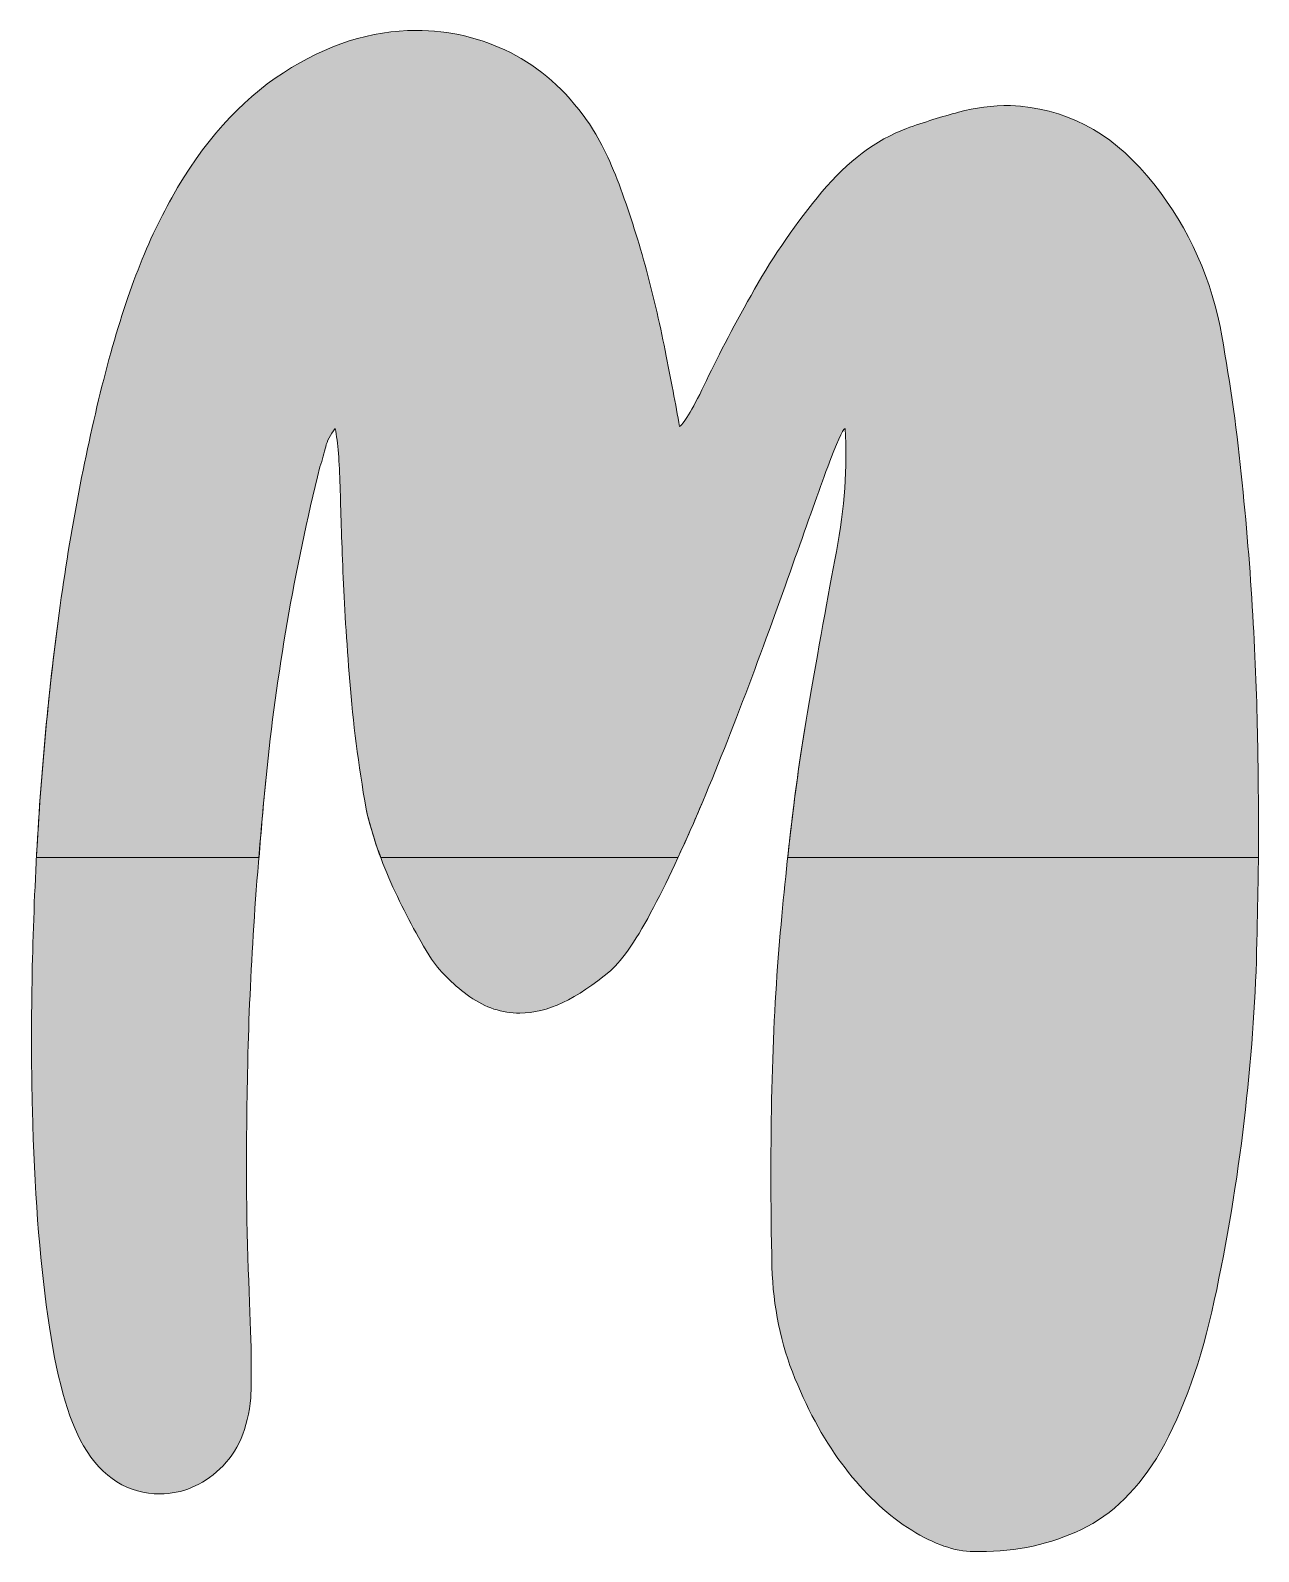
# Model space of a CAD drawing. Header units: inches. Extents: x 145 to 935, y -752 to -325.
# Drawn here: x 144.6 to 301, y -751.7 to -558.1 of the extents above; entities that cross this region are included whole.
import ezdxf

# ---------------------------------------------------------------- set-up
doc = ezdxf.new("R2010")
doc.units = ezdxf.units.IN
doc.header["$MEASUREMENT"] = 0
doc.layers.add('Layer 1', color=7, linetype='Continuous')

# ---------------------------------------------------------------- blocks, each defined once
blk = doc.blocks.new('block 4')
at = {"layer": 'Layer 1', "true_color": 0xce432c}
h = blk.add_hatch(color=22, dxfattribs=at)
h.dxf.hatch_style = 2
edge = h.paths.add_edge_path()
edge.add_spline(control_points=[(162.64, -579.38), (166.56, -572.37), (171.29, -567.06), (176.84, -563.47), (182.39, -559.88), (188.02, -558.08), (193.73, -558.08), (197.97, -558.08), (201.97, -559.02), (205.73, -560.9), (209.48, -562.78), (212.74, -565.67), (215.52, -569.59), (216.99, -571.71), (218.34, -574.41), (219.56, -577.67), (220.78, -580.94), (221.89, -584.36), (222.87, -587.95), (223.84, -591.54), (224.7, -595.17), (225.44, -598.85), (226.17, -602.52), (226.78, -605.74), (227.27, -608.52), (227.92, -608.03), (229.07, -606.07), (230.7, -602.64), (232.33, -599.21), (234.37, -595.34), (236.82, -591.01), (239.27, -586.69), (242.12, -582.57), (245.39, -578.65), (248.65, -574.73), (252.24, -572.04), (256.16, -570.57), (258.44, -569.75), (260.65, -569.06), (262.77, -568.49), (264.89, -567.92), (267.09, -567.63), (269.38, -567.63), (276.24, -567.96), (282.03, -570.94), (286.76, -576.57), (291.5, -582.2), (294.6, -588.61), (296.07, -595.79), (297.21, -601.99), (298.11, -608.23), (298.76, -614.52), (299.41, -620.8), (299.9, -626.8), (300.23, -632.51), (300.55, -638.22), (300.76, -643.49), (300.84, -648.3), (300.92, -653.12), (300.96, -657.16), (300.96, -660.42), (300.96, -663.69), (300.88, -668.66), (300.72, -675.35), (300.55, -682.05), (300.02, -689.23), (299.13, -696.9), (298.23, -704.57), (296.96, -712.2), (295.33, -719.79), (293.7, -727.38), (291.42, -733.78), (288.48, -739), (285.7, -743.74), (282.36, -747.04), (278.44, -748.92), (274.52, -750.79), (270.2, -751.74), (265.46, -751.74), (265.46, -751.74), (264.24, -751.74), (264.24, -751.74), (261.79, -751.57), (259.14, -750.55), (256.28, -748.68), (253.43, -746.8), (250.77, -744.27), (248.33, -741.09), (245.88, -737.9), (243.76, -734.11), (241.96, -729.7), (240.16, -725.29), (239.18, -720.56), (239.02, -715.5), (238.69, -699.18), (239.02, -685.35), (240, -674.01), (240.98, -662.66), (242.16, -652.95), (243.55, -644.87), (244.94, -636.79), (246.16, -629.98), (247.23, -624.43), (248.28, -618.88), (248.65, -613.66), (248.33, -608.76), (248, -608.93), (247.26, -610.56), (246.12, -613.66), (244.98, -616.76), (243.59, -620.64), (241.96, -625.29), (240.33, -629.94), (238.49, -635), (236.45, -640.47), (234.41, -645.93), (232.33, -651.2), (230.21, -656.26), (228.09, -661.32), (226.01, -665.8), (223.97, -669.72), (221.92, -673.64), (220.09, -676.33), (218.46, -677.8), (214.21, -681.39), (210.38, -683.19), (206.95, -683.19), (204.66, -683.19), (202.55, -682.49), (200.59, -681.1), (198.63, -679.72), (197, -678.13), (195.69, -676.33), (193.89, -673.39), (192.26, -670.33), (190.79, -667.15), (189.33, -663.97), (188.18, -660.66), (187.37, -657.23), (186.39, -651.52), (185.69, -646.1), (185.29, -640.95), (184.88, -635.81), (184.59, -631.16), (184.43, -627), (184.26, -622.84), (184.14, -619.21), (184.06, -616.11), (183.98, -613.01), (183.78, -610.56), (183.45, -608.76), (182.8, -609.58), (182.39, -610.35), (182.23, -611.09), (182.06, -611.82), (181.82, -612.68), (181.49, -613.66), (178.22, -626.88), (175.94, -640.06), (174.64, -653.2), (173.33, -666.34), (172.56, -678.37), (172.31, -689.31), (172.07, -700.24), (172.1, -709.55), (172.43, -717.22), (172.76, -724.89), (172.84, -729.86), (172.68, -732.15), (172.35, -736.07), (171.04, -739.09), (168.76, -741.21), (166.47, -743.33), (163.94, -744.39), (161.17, -744.39), (157.09, -744.39), (153.83, -742.35), (151.38, -738.27), (149.42, -734.84), (147.91, -729.33), (146.85, -721.75), (145.79, -714.16), (145.14, -705.43), (144.89, -695.55), (144.65, -685.68), (144.81, -675.15), (145.38, -663.97), (145.95, -652.79), (146.97, -641.9), (148.44, -631.28), (149.91, -620.68), (151.83, -610.8), (154.19, -601.66), (156.56, -592.52), (159.37, -585.1), (162.64, -579.38)], knot_values=[0, 0, 0, 0, 1, 1, 1, 2, 2, 2, 3, 3, 3, 4, 4, 4, 5, 5, 5, 6, 6, 6, 7, 7, 7, 8, 8, 8, 9, 9, 9, 10, 10, 10, 11, 11, 11, 12, 12, 12, 13, 13, 13, 14, 14, 14, 15, 15, 15, 16, 16, 16, 17, 17, 17, 18, 18, 18, 19, 19, 19, 20, 20, 20, 21, 21, 21, 22, 22, 22, 23, 23, 23, 24, 24, 24, 25, 25, 25, 26, 26, 26, 27, 27, 27, 28, 28, 28, 29, 29, 29, 30, 30, 30, 31, 31, 31, 32, 32, 32, 33, 33, 33, 34, 34, 34, 35, 35, 35, 36, 36, 36, 37, 37, 37, 38, 38, 38, 39, 39, 39, 40, 40, 40, 41, 41, 41, 42, 42, 42, 43, 43, 43, 44, 44, 44, 45, 45, 45, 46, 46, 46, 47, 47, 47, 48, 48, 48, 49, 49, 49, 50, 50, 50, 51, 51, 51, 52, 52, 52, 53, 53, 53, 54, 54, 54, 55, 55, 55, 56, 56, 56, 57, 57, 57, 58, 58, 58, 59, 59, 59, 60, 60, 60, 61, 61, 61, 62, 62, 62, 63, 63, 63, 64, 64, 64, 65, 65, 65, 65], degree=3, periodic=1)
at = {"layer": 'Layer 1', "lineweight": 0}
blk.add_open_spline([(162.64, -579.38), (166.56, -572.37), (171.29, -567.06), (176.84, -563.47), (182.39, -559.88), (188.02, -558.08), (193.73, -558.08), (197.97, -558.08), (201.97, -559.02), (205.73, -560.9), (209.48, -562.78), (212.74, -565.67), (215.52, -569.59), (216.99, -571.71), (218.34, -574.41), (219.56, -577.67), (220.78, -580.94), (221.89, -584.36), (222.87, -587.95), (223.84, -591.54), (224.7, -595.17), (225.44, -598.85), (226.17, -602.52), (226.78, -605.74), (227.27, -608.52), (227.92, -608.03), (229.07, -606.07), (230.7, -602.64), (232.33, -599.21), (234.37, -595.34), (236.82, -591.01), (239.27, -586.69), (242.12, -582.57), (245.39, -578.65), (248.65, -574.73), (252.24, -572.04), (256.16, -570.57), (258.44, -569.75), (260.65, -569.06), (262.77, -568.49), (264.89, -567.92), (267.09, -567.63), (269.38, -567.63), (276.24, -567.96), (282.03, -570.94), (286.76, -576.57), (291.5, -582.2), (294.6, -588.61), (296.07, -595.79), (297.21, -601.99), (298.11, -608.23), (298.76, -614.52), (299.41, -620.8), (299.9, -626.8), (300.23, -632.51), (300.55, -638.22), (300.76, -643.49), (300.84, -648.3), (300.92, -653.12), (300.96, -657.16), (300.96, -660.42), (300.96, -663.69), (300.88, -668.66), (300.72, -675.35), (300.55, -682.05), (300.02, -689.23), (299.13, -696.9), (298.23, -704.57), (296.96, -712.2), (295.33, -719.79), (293.7, -727.38), (291.42, -733.78), (288.48, -739), (285.7, -743.74), (282.36, -747.04), (278.44, -748.92), (274.52, -750.79), (270.2, -751.74), (265.46, -751.74), (265.46, -751.74), (264.24, -751.74), (264.24, -751.74), (261.79, -751.57), (259.14, -750.55), (256.28, -748.68), (253.43, -746.8), (250.77, -744.27), (248.33, -741.09), (245.88, -737.9), (243.76, -734.11), (241.96, -729.7), (240.16, -725.29), (239.18, -720.56), (239.02, -715.5), (238.69, -699.18), (239.02, -685.35), (240, -674.01), (240.98, -662.66), (242.16, -652.95), (243.55, -644.87), (244.94, -636.79), (246.16, -629.98), (247.23, -624.43), (248.28, -618.88), (248.65, -613.66), (248.33, -608.76), (248, -608.93), (247.26, -610.56), (246.12, -613.66), (244.98, -616.76), (243.59, -620.64), (241.96, -625.29), (240.33, -629.94), (238.49, -635), (236.45, -640.47), (234.41, -645.93), (232.33, -651.2), (230.21, -656.26), (228.09, -661.32), (226.01, -665.8), (223.97, -669.72), (221.92, -673.64), (220.09, -676.33), (218.46, -677.8), (214.21, -681.39), (210.38, -683.19), (206.95, -683.19), (204.66, -683.19), (202.55, -682.49), (200.59, -681.1), (198.63, -679.72), (197, -678.13), (195.69, -676.33), (193.89, -673.39), (192.26, -670.33), (190.79, -667.15), (189.33, -663.97), (188.18, -660.66), (187.37, -657.23), (186.39, -651.52), (185.69, -646.1), (185.29, -640.95), (184.88, -635.81), (184.59, -631.16), (184.43, -627), (184.26, -622.84), (184.14, -619.21), (184.06, -616.11), (183.98, -613.01), (183.78, -610.56), (183.45, -608.76), (182.8, -609.58), (182.39, -610.35), (182.23, -611.09), (182.06, -611.82), (181.82, -612.68), (181.49, -613.66), (178.22, -626.88), (175.94, -640.06), (174.64, -653.2), (173.33, -666.34), (172.56, -678.37), (172.31, -689.31), (172.07, -700.24), (172.1, -709.55), (172.43, -717.22), (172.76, -724.89), (172.84, -729.86), (172.68, -732.15), (172.35, -736.07), (171.04, -739.09), (168.76, -741.21), (166.47, -743.33), (163.94, -744.39), (161.17, -744.39), (157.09, -744.39), (153.83, -742.35), (151.38, -738.27), (149.42, -734.84), (147.91, -729.33), (146.85, -721.75), (145.79, -714.16), (145.14, -705.43), (144.89, -695.55), (144.65, -685.68), (144.81, -675.15), (145.38, -663.97), (145.95, -652.79), (146.97, -641.9), (148.44, -631.28), (149.91, -620.68), (151.83, -610.8), (154.19, -601.66), (156.56, -592.52), (159.37, -585.1), (162.64, -579.38)], degree=3, knots=[0, 0, 0, 0, 1, 1, 1, 2, 2, 2, 3, 3, 3, 4, 4, 4, 5, 5, 5, 6, 6, 6, 7, 7, 7, 8, 8, 8, 9, 9, 9, 10, 10, 10, 11, 11, 11, 12, 12, 12, 13, 13, 13, 14, 14, 14, 15, 15, 15, 16, 16, 16, 17, 17, 17, 18, 18, 18, 19, 19, 19, 20, 20, 20, 21, 21, 21, 22, 22, 22, 23, 23, 23, 24, 24, 24, 25, 25, 25, 26, 26, 26, 27, 27, 27, 28, 28, 28, 29, 29, 29, 30, 30, 30, 31, 31, 31, 32, 32, 32, 33, 33, 33, 34, 34, 34, 35, 35, 35, 36, 36, 36, 37, 37, 37, 38, 38, 38, 39, 39, 39, 40, 40, 40, 41, 41, 41, 42, 42, 42, 43, 43, 43, 44, 44, 44, 45, 45, 45, 46, 46, 46, 47, 47, 47, 48, 48, 48, 49, 49, 49, 50, 50, 50, 51, 51, 51, 52, 52, 52, 53, 53, 53, 54, 54, 54, 55, 55, 55, 56, 56, 56, 57, 57, 57, 58, 58, 58, 59, 59, 59, 60, 60, 60, 61, 61, 61, 62, 62, 62, 63, 63, 63, 64, 64, 64, 65, 65, 65, 65], dxfattribs=at)
blk = doc.blocks.new('block 5')
at = {"layer": 'Layer 1', "true_color": 0x2a4f7b}
h = blk.add_hatch(color=167, dxfattribs=at)
h.dxf.hatch_style = 2
edge = h.paths.add_edge_path()
edge.add_spline(control_points=[(173.74, -663.39), (174, -660.06), (174.29, -656.69), (174.64, -653.2), (175.94, -640.06), (178.22, -626.88), (181.49, -613.66), (181.82, -612.68), (182.06, -611.82), (182.23, -611.09), (182.39, -610.35), (182.8, -609.58), (183.45, -608.76), (183.78, -610.56), (183.98, -613.01), (184.06, -616.11), (184.14, -619.21), (184.26, -622.84), (184.43, -627), (184.59, -631.16), (184.88, -635.81), (185.29, -640.95), (185.69, -646.1), (186.39, -651.52), (187.37, -657.23), (187.87, -659.33), (188.5, -661.38), (189.25, -663.39), (189.25, -663.39), (227.06, -663.39), (227.06, -663.39), (228.1, -661.15), (229.15, -658.79), (230.21, -656.26), (232.33, -651.2), (234.41, -645.93), (236.45, -640.47), (238.49, -635), (240.33, -629.94), (241.96, -625.29), (243.59, -620.64), (244.98, -616.76), (246.12, -613.66), (247.26, -610.56), (248, -608.93), (248.33, -608.76), (248.65, -613.66), (248.28, -618.88), (247.23, -624.43), (246.16, -629.98), (244.94, -636.79), (243.55, -644.87), (242.62, -650.3), (241.78, -656.48), (241.04, -663.39), (241.04, -663.39), (300.94, -663.39), (300.94, -663.39), (300.96, -662.28), (300.96, -661.28), (300.96, -660.42), (300.96, -657.16), (300.92, -653.12), (300.84, -648.3), (300.76, -643.49), (300.55, -638.22), (300.23, -632.51), (299.9, -626.8), (299.41, -620.8), (298.76, -614.52), (298.11, -608.23), (297.21, -601.99), (296.07, -595.79), (294.6, -588.61), (291.5, -582.2), (286.76, -576.57), (282.03, -570.94), (276.24, -567.96), (269.38, -567.63), (267.09, -567.63), (264.89, -567.92), (262.77, -568.49), (260.65, -569.06), (258.44, -569.75), (256.16, -570.57), (252.24, -572.04), (248.65, -574.73), (245.39, -578.65), (242.12, -582.57), (239.27, -586.69), (236.82, -591.01), (234.37, -595.34), (232.33, -599.21), (230.7, -602.64), (229.07, -606.07), (227.92, -608.03), (227.27, -608.52), (226.78, -605.74), (226.17, -602.52), (225.44, -598.85), (224.7, -595.17), (223.84, -591.54), (222.87, -587.95), (221.89, -584.36), (220.78, -580.94), (219.56, -577.67), (218.34, -574.41), (216.99, -571.71), (215.52, -569.59), (212.74, -565.67), (209.48, -562.78), (205.73, -560.9), (201.97, -559.02), (197.97, -558.08), (193.73, -558.08), (188.02, -558.08), (182.39, -559.88), (176.84, -563.47), (171.29, -567.06), (166.56, -572.37), (162.64, -579.38), (159.37, -585.1), (156.56, -592.52), (154.19, -601.66), (151.83, -610.8), (149.91, -620.68), (148.44, -631.28), (147, -641.71), (145.99, -652.41), (145.42, -663.39), (145.42, -663.39), (173.74, -663.39), (173.74, -663.39)], knot_values=[0, 0, 0, 0, 1, 1, 1, 2, 2, 2, 3, 3, 3, 4, 4, 4, 5, 5, 5, 6, 6, 6, 7, 7, 7, 8, 8, 8, 9, 9, 9, 10, 10, 10, 11, 11, 11, 12, 12, 12, 13, 13, 13, 14, 14, 14, 15, 15, 15, 16, 16, 16, 17, 17, 17, 18, 18, 18, 19, 19, 19, 20, 20, 20, 21, 21, 21, 22, 22, 22, 23, 23, 23, 24, 24, 24, 25, 25, 25, 26, 26, 26, 27, 27, 27, 28, 28, 28, 29, 29, 29, 30, 30, 30, 31, 31, 31, 32, 32, 32, 33, 33, 33, 34, 34, 34, 35, 35, 35, 36, 36, 36, 37, 37, 37, 38, 38, 38, 39, 39, 39, 40, 40, 40, 41, 41, 41, 42, 42, 42, 43, 43, 43, 44, 44, 44, 44], degree=3, periodic=1)
at = {"layer": 'Layer 1', "lineweight": 0}
blk.add_open_spline([(173.74, -663.39), (174, -660.06), (174.29, -656.69), (174.64, -653.2), (175.94, -640.06), (178.22, -626.88), (181.49, -613.66), (181.82, -612.68), (182.06, -611.82), (182.23, -611.09), (182.39, -610.35), (182.8, -609.58), (183.45, -608.76), (183.78, -610.56), (183.98, -613.01), (184.06, -616.11), (184.14, -619.21), (184.26, -622.84), (184.43, -627), (184.59, -631.16), (184.88, -635.81), (185.29, -640.95), (185.69, -646.1), (186.39, -651.52), (187.37, -657.23), (187.87, -659.33), (188.5, -661.38), (189.25, -663.39), (189.25, -663.39), (227.06, -663.39), (227.06, -663.39), (228.1, -661.15), (229.15, -658.79), (230.21, -656.26), (232.33, -651.2), (234.41, -645.93), (236.45, -640.47), (238.49, -635), (240.33, -629.94), (241.96, -625.29), (243.59, -620.64), (244.98, -616.76), (246.12, -613.66), (247.26, -610.56), (248, -608.93), (248.33, -608.76), (248.65, -613.66), (248.28, -618.88), (247.23, -624.43), (246.16, -629.98), (244.94, -636.79), (243.55, -644.87), (242.62, -650.3), (241.78, -656.48), (241.04, -663.39), (241.04, -663.39), (300.94, -663.39), (300.94, -663.39), (300.96, -662.28), (300.96, -661.28), (300.96, -660.42), (300.96, -657.16), (300.92, -653.12), (300.84, -648.3), (300.76, -643.49), (300.55, -638.22), (300.23, -632.51), (299.9, -626.8), (299.41, -620.8), (298.76, -614.52), (298.11, -608.23), (297.21, -601.99), (296.07, -595.79), (294.6, -588.61), (291.5, -582.2), (286.76, -576.57), (282.03, -570.94), (276.24, -567.96), (269.38, -567.63), (267.09, -567.63), (264.89, -567.92), (262.77, -568.49), (260.65, -569.06), (258.44, -569.75), (256.16, -570.57), (252.24, -572.04), (248.65, -574.73), (245.39, -578.65), (242.12, -582.57), (239.27, -586.69), (236.82, -591.01), (234.37, -595.34), (232.33, -599.21), (230.7, -602.64), (229.07, -606.07), (227.92, -608.03), (227.27, -608.52), (226.78, -605.74), (226.17, -602.52), (225.44, -598.85), (224.7, -595.17), (223.84, -591.54), (222.87, -587.95), (221.89, -584.36), (220.78, -580.94), (219.56, -577.67), (218.34, -574.41), (216.99, -571.71), (215.52, -569.59), (212.74, -565.67), (209.48, -562.78), (205.73, -560.9), (201.97, -559.02), (197.97, -558.08), (193.73, -558.08), (188.02, -558.08), (182.39, -559.88), (176.84, -563.47), (171.29, -567.06), (166.56, -572.37), (162.64, -579.38), (159.37, -585.1), (156.56, -592.52), (154.19, -601.66), (151.83, -610.8), (149.91, -620.68), (148.44, -631.28), (147, -641.71), (145.99, -652.41), (145.42, -663.39), (145.42, -663.39), (173.74, -663.39), (173.74, -663.39)], degree=3, knots=[0, 0, 0, 0, 1, 1, 1, 2, 2, 2, 3, 3, 3, 4, 4, 4, 5, 5, 5, 6, 6, 6, 7, 7, 7, 8, 8, 8, 9, 9, 9, 10, 10, 10, 11, 11, 11, 12, 12, 12, 13, 13, 13, 14, 14, 14, 15, 15, 15, 16, 16, 16, 17, 17, 17, 18, 18, 18, 19, 19, 19, 20, 20, 20, 21, 21, 21, 22, 22, 22, 23, 23, 23, 24, 24, 24, 25, 25, 25, 26, 26, 26, 27, 27, 27, 28, 28, 28, 29, 29, 29, 30, 30, 30, 31, 31, 31, 32, 32, 32, 33, 33, 33, 34, 34, 34, 35, 35, 35, 36, 36, 36, 37, 37, 37, 38, 38, 38, 39, 39, 39, 40, 40, 40, 41, 41, 41, 42, 42, 42, 43, 43, 43, 44, 44, 44, 44], dxfattribs=at)
blk = doc.blocks.new('block 2')
at = {"layer": 'Layer 1'}
for name in ['block 4', 'block 5']:
    blk.add_blockref(name, (0, 0), dxfattribs=at)

msp = doc.modelspace()

# ---------------------------------------------------------------- block references
at = {"layer": 'Layer 1'}
msp.add_blockref('block 2', (0, 0), dxfattribs=at)

doc.saveas('drawing.dxf')
